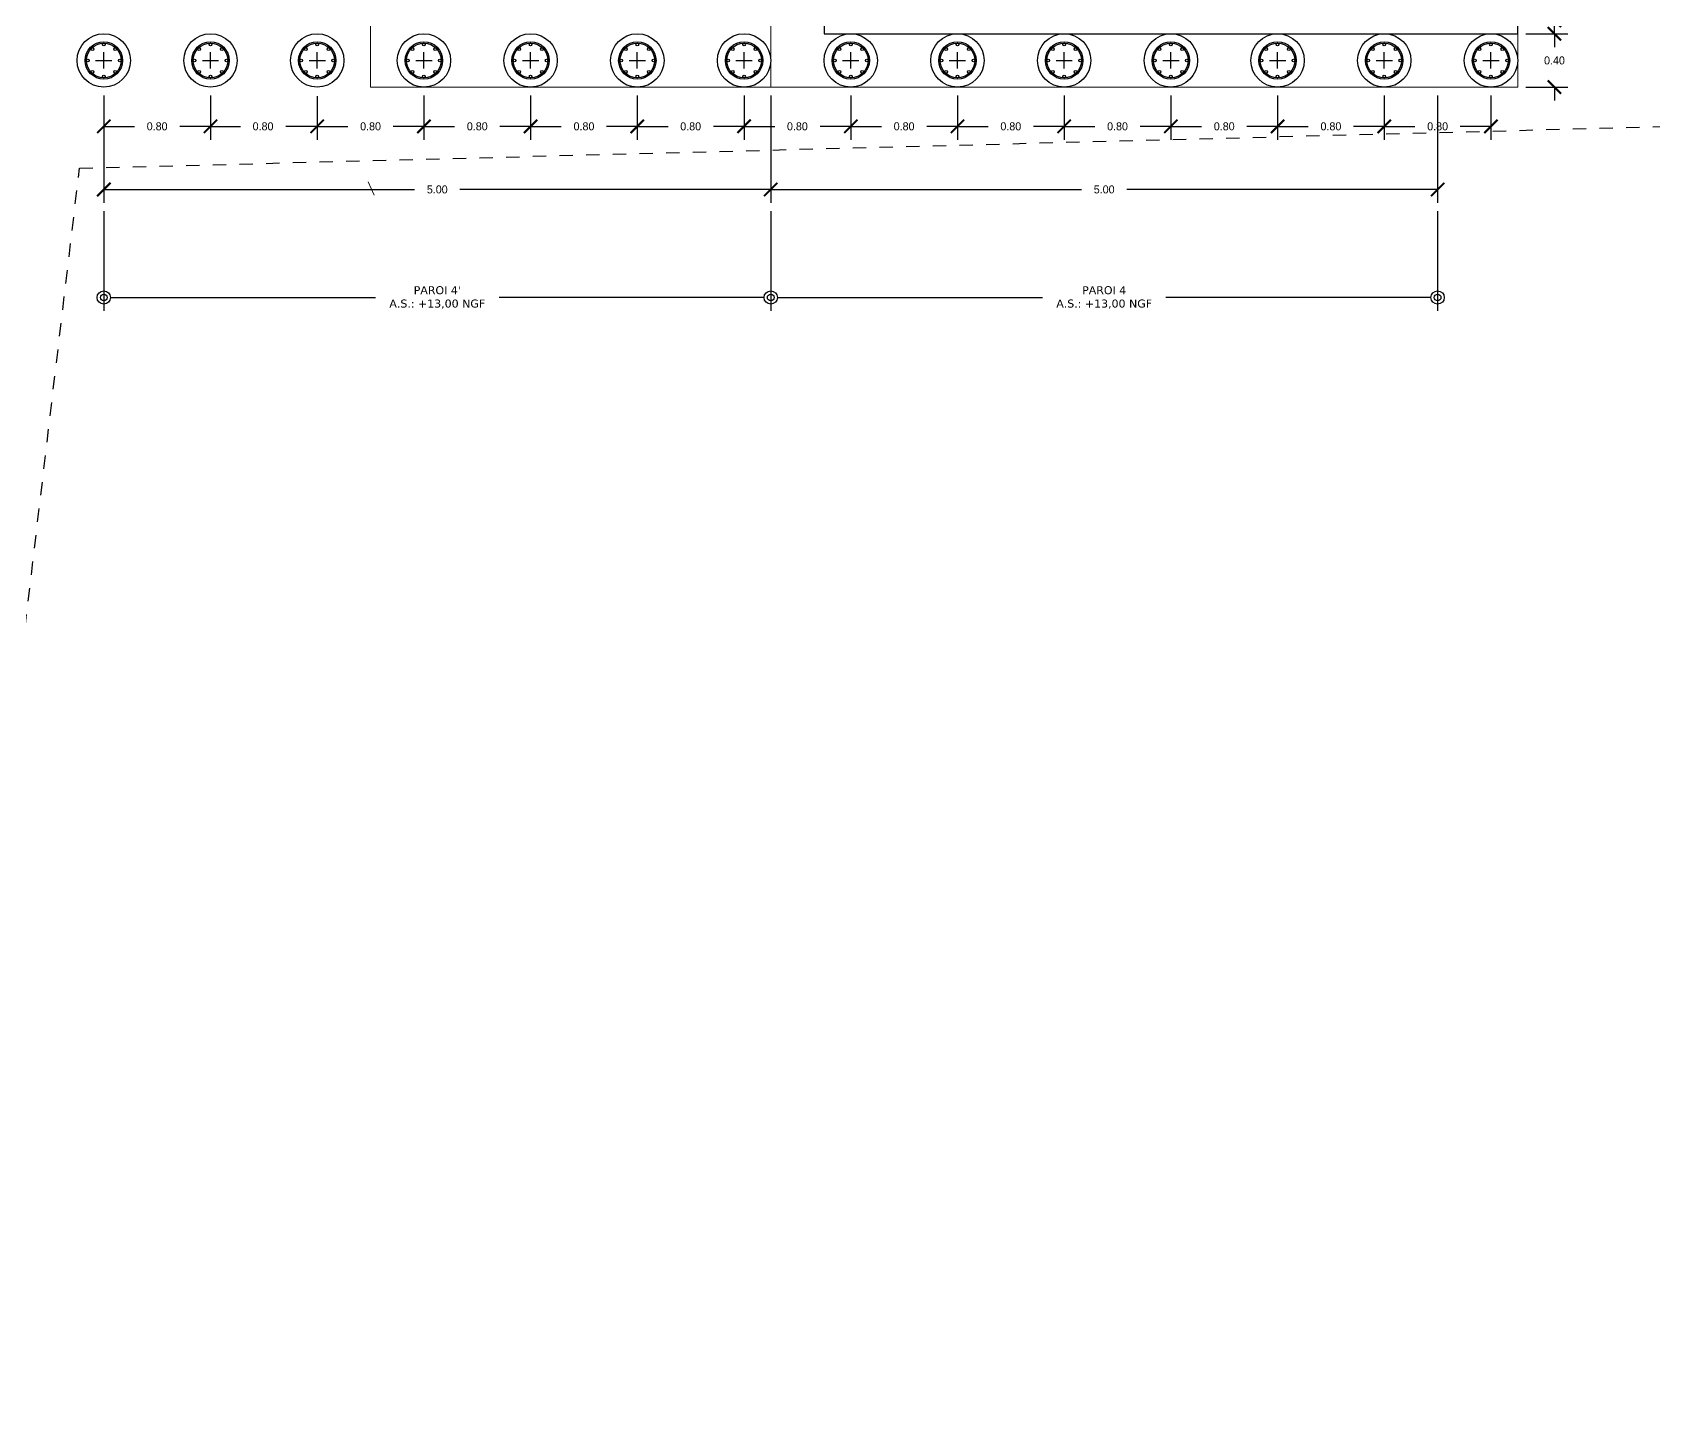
# Model space of a CAD drawing. Header units: millimetres. Extents: x -50 to 161, y 11 to 77.
# Drawn here: x -17.35 to -5.2, y 12.84 to 23.26 of the extents above; entities that cross this region are included whole.
import ezdxf

# ---------------------------------------------------------------- set-up
doc = ezdxf.new("R2010")
doc.units = ezdxf.units.MM
doc.linetypes.add('Centre', pattern=[0.0125, 0.0025, -0.001875, 0.00625, -0.001875])
for name, color, linetype, lineweight in [('1-Ligne', 44, 'Continuous', 5), ('1-Site-Limite propriété', 91, 'Centre', 25), ('A-DETL-THIN', 151, 'Continuous', 5)]:
    doc.layers.add(name, color=color, linetype=linetype, lineweight=lineweight)
doc.layers.add('Paroi Soperco', color=7, linetype='Continuous')
doc.dimstyles.get("Standard").update_dxf_attribs({"dimtxt": 0.18, "dimasz": 0.18, "dimexe": 0.18, "dimexo": 0.0625, "dimgap": 0.09, "dimtad": 0, "dimtih": 1, "dimtoh": 1, "dimdec": 4, "dimzin": 0, "dimdsep": 46, "dimtxsty": 'Standard', "dimcen": 0.09, "dimadec": 0, "dimazin": 0, "dimtfac": 1, "dimtdec": 4, "dimtofl": 0, "dimtmove": 0, "dimatfit": 3, "dimfxl": 1, "dimtolj": 1, "dimtzin": 0, "dimarcsym": 0})

# ---------------------------------------------------------------- blocks, each defined once
blk = doc.blocks.new('Family - ___-5017038-DCE - PLAN DE REPERAGE DES FONDATIONS SPECIALES ET PAROIS EXTERIEURES')
at = {"layer": '1-Site-Limite propriété'}
for p, q in [((12.837, 18.114), (22.24, 17)), ((22.24, 17), (22.689, -0.059))]:
    blk.add_line(p, q, dxfattribs=at)
blk = doc.blocks.new('Family - ___-5372236-DCE - PLAN DE REPERAGE DES FONDATIONS SPECIALES ET PAROIS EXTERIEURES')
at = {"layer": '1-Site-Limite propriété'}
for p, q in [((12.837, 18.114), (22.24, 17)), ((22.24, 17), (22.689, -0.059))]:
    blk.add_line(p, q, dxfattribs=at)
blk = doc.blocks.new('_Origin2')
at = {"color": 0, "linetype": 'ByBlock', "lineweight": -2}
blk.add_line((-0.5, 0), (-1, 0), dxfattribs=at)
for radius in [0.5, 0.25]:
    blk.add_circle((0, 0), radius, dxfattribs=at)
blk = doc.blocks.new('*D102')
at = {"layer": 'Paroi Soperco', "color": 0, "lineweight": -2, "transparency": 16777216}
for p, q in [((-16.818, 21.919), (-16.818, 21.171)), ((-11.818, 21.919), (-11.818, 21.171)), ((-16.718, 21.271), (-14.781, 21.271)), ((-11.918, 21.271), (-13.855, 21.271))]:
    blk.add_line(p, q, dxfattribs=at)
at = {"layer": 'Paroi Soperco', "color": 0, "lineweight": -2, "transparency": 16777216, "xscale": 0.1, "yscale": 0.1, "zscale": 0.1, "rotation": 180}
blk.add_blockref('_Origin2', (-16.818, 21.271), dxfattribs=at)
at = {"layer": 'Paroi Soperco', "color": 0, "lineweight": -2, "transparency": 16777216, "xscale": 0.1, "yscale": 0.1, "zscale": 0.1}
blk.add_blockref('_Origin2', (-11.818, 21.271), dxfattribs=at)
at = {"layer": 'Paroi Soperco', "color": 0, "transparency": 16777216, "insert": (-14.318, 21.271), "char_height": 0.06, "attachment_point": 5}
blk.add_mtext("\\A1;{\\fVerdana|b0|i0|c0|p34;PAROI 4'\\PA.S.: +13,00 NGF}", dxfattribs=at)
blk = doc.blocks.new('*D103')
at = {"layer": 'Paroi Soperco', "color": 0, "lineweight": -2, "transparency": 16777216}
for p, q in [((-11.818, 21.919), (-11.818, 21.171)), ((-6.818, 21.919), (-6.818, 21.171)), ((-11.718, 21.271), (-9.781, 21.271)), ((-6.918, 21.271), (-8.855, 21.271))]:
    blk.add_line(p, q, dxfattribs=at)
at = {"layer": 'Paroi Soperco', "color": 0, "lineweight": -2, "transparency": 16777216, "xscale": 0.1, "yscale": 0.1, "zscale": 0.1, "rotation": 180}
blk.add_blockref('_Origin2', (-11.818, 21.271), dxfattribs=at)
at = {"layer": 'Paroi Soperco', "color": 0, "lineweight": -2, "transparency": 16777216, "xscale": 0.1, "yscale": 0.1, "zscale": 0.1}
blk.add_blockref('_Origin2', (-6.818, 21.271), dxfattribs=at)
at = {"layer": 'Paroi Soperco', "color": 0, "transparency": 16777216, "insert": (-9.318, 21.271), "char_height": 0.06, "attachment_point": 5}
blk.add_mtext('\\A1;{\\fVerdana|b0|i0|c0|p34;PAROI 4\\PA.S.: +13,00 NGF}', dxfattribs=at)
blk = doc.blocks.new('_ArchTick')
at = {"color": 0, "linetype": 'ByBlock', "const_width": 0.15}
blk.add_lwpolyline([(-0.5, -0.5), (0.5, 0.5)], dxfattribs=at)
blk = doc.blocks.new('*D136')
at = {"layer": 'Paroi Soperco', "color": 0, "lineweight": -2, "transparency": 16777216}
for p, q in [((-16.818, 22.786), (-16.818, 21.981)), ((-11.818, 22.786), (-11.818, 21.981)), ((-16.818, 22.081), (-14.488, 22.081)), ((-11.818, 22.081), (-14.148, 22.081))]:
    blk.add_line(p, q, dxfattribs=at)
at = {"layer": 'Paroi Soperco', "color": 0, "lineweight": -2, "transparency": 16777216, "xscale": 0.1, "yscale": 0.1, "zscale": 0.1, "rotation": 180}
blk.add_blockref('_ArchTick', (-16.818, 22.081), dxfattribs=at)
at = {"layer": 'Paroi Soperco', "color": 0, "lineweight": -2, "transparency": 16777216, "xscale": 0.1, "yscale": 0.1, "zscale": 0.1}
blk.add_blockref('_ArchTick', (-11.818, 22.081), dxfattribs=at)
at = {"layer": 'Paroi Soperco', "color": 0, "transparency": 16777216, "insert": (-14.318, 22.081), "char_height": 0.06, "attachment_point": 5}
blk.add_mtext('\\A1;5.00', dxfattribs=at)
blk = doc.blocks.new('*D137')
at = {"layer": 'Paroi Soperco', "color": 0, "lineweight": -2, "transparency": 16777216}
for p, q in [((-11.818, 22.786), (-11.818, 21.981)), ((-6.818, 22.786), (-6.818, 21.981)), ((-11.818, 22.081), (-9.488, 22.081)), ((-6.818, 22.081), (-9.148, 22.081))]:
    blk.add_line(p, q, dxfattribs=at)
at = {"layer": 'Paroi Soperco', "color": 0, "lineweight": -2, "transparency": 16777216, "xscale": 0.1, "yscale": 0.1, "zscale": 0.1, "rotation": 180}
blk.add_blockref('_ArchTick', (-11.818, 22.081), dxfattribs=at)
at = {"layer": 'Paroi Soperco', "color": 0, "lineweight": -2, "transparency": 16777216, "xscale": 0.1, "yscale": 0.1, "zscale": 0.1}
blk.add_blockref('_ArchTick', (-6.818, 22.081), dxfattribs=at)
at = {"layer": 'Paroi Soperco', "color": 0, "transparency": 16777216, "insert": (-9.318, 22.081), "char_height": 0.06, "attachment_point": 5}
blk.add_mtext('\\A1;5.00', dxfattribs=at)
blk = doc.blocks.new('*D141')
at = {"layer": 'Paroi Soperco', "color": 0, "lineweight": -2, "transparency": 16777216}
for p, q in [((-16.818, 22.786), (-16.818, 22.454)), ((-16.018, 22.786), (-16.018, 22.454)), ((-16.818, 22.554), (-16.588, 22.554)), ((-16.018, 22.554), (-16.248, 22.554))]:
    blk.add_line(p, q, dxfattribs=at)
at = {"layer": 'Paroi Soperco', "color": 0, "lineweight": -2, "transparency": 16777216, "xscale": 0.1, "yscale": 0.1, "zscale": 0.1, "rotation": 180}
blk.add_blockref('_ArchTick', (-16.818, 22.554), dxfattribs=at)
at = {"layer": 'Paroi Soperco', "color": 0, "lineweight": -2, "transparency": 16777216, "xscale": 0.1, "yscale": 0.1, "zscale": 0.1}
blk.add_blockref('_ArchTick', (-16.018, 22.554), dxfattribs=at)
at = {"layer": 'Paroi Soperco', "color": 0, "transparency": 16777216, "insert": (-16.418, 22.554), "char_height": 0.06, "attachment_point": 5}
blk.add_mtext('\\A1;0.80', dxfattribs=at)
blk = doc.blocks.new('*D142')
at = {"layer": 'Paroi Soperco', "color": 0, "lineweight": -2, "transparency": 16777216}
for p, q in [((-16.018, 22.786), (-16.018, 22.454)), ((-15.218, 22.781), (-15.218, 22.454)), ((-16.018, 22.554), (-15.794, 22.554)), ((-15.218, 22.554), (-15.454, 22.554))]:
    blk.add_line(p, q, dxfattribs=at)
at = {"layer": 'Paroi Soperco', "color": 0, "lineweight": -2, "transparency": 16777216, "xscale": 0.1, "yscale": 0.1, "zscale": 0.1, "rotation": 180}
blk.add_blockref('_ArchTick', (-16.018, 22.554), dxfattribs=at)
at = {"layer": 'Paroi Soperco', "color": 0, "lineweight": -2, "transparency": 16777216, "xscale": 0.1, "yscale": 0.1, "zscale": 0.1}
blk.add_blockref('_ArchTick', (-15.218, 22.554), dxfattribs=at)
at = {"layer": 'Paroi Soperco', "color": 0, "transparency": 16777216, "insert": (-15.624, 22.554), "char_height": 0.06, "attachment_point": 5}
blk.add_mtext('\\A1;0.80', dxfattribs=at)
blk = doc.blocks.new('*D143')
at = {"layer": 'Paroi Soperco', "color": 0, "lineweight": -2, "transparency": 16777216}
for p, q in [((-15.218, 22.781), (-15.218, 22.454)), ((-14.418, 22.786), (-14.418, 22.454)), ((-15.218, 22.554), (-14.988, 22.554)), ((-14.418, 22.554), (-14.648, 22.554))]:
    blk.add_line(p, q, dxfattribs=at)
at = {"layer": 'Paroi Soperco', "color": 0, "lineweight": -2, "transparency": 16777216, "xscale": 0.1, "yscale": 0.1, "zscale": 0.1, "rotation": 180}
blk.add_blockref('_ArchTick', (-15.218, 22.554), dxfattribs=at)
at = {"layer": 'Paroi Soperco', "color": 0, "lineweight": -2, "transparency": 16777216, "xscale": 0.1, "yscale": 0.1, "zscale": 0.1}
blk.add_blockref('_ArchTick', (-14.418, 22.554), dxfattribs=at)
at = {"layer": 'Paroi Soperco', "color": 0, "transparency": 16777216, "insert": (-14.818, 22.554), "char_height": 0.06, "attachment_point": 5}
blk.add_mtext('\\A1;0.80', dxfattribs=at)
blk = doc.blocks.new('*D144')
at = {"layer": 'Paroi Soperco', "color": 0, "lineweight": -2, "transparency": 16777216}
for p, q in [((-14.418, 22.786), (-14.418, 22.454)), ((-13.618, 22.786), (-13.618, 22.454)), ((-14.418, 22.554), (-14.188, 22.554)), ((-13.618, 22.554), (-13.848, 22.554))]:
    blk.add_line(p, q, dxfattribs=at)
at = {"layer": 'Paroi Soperco', "color": 0, "lineweight": -2, "transparency": 16777216, "xscale": 0.1, "yscale": 0.1, "zscale": 0.1, "rotation": 180}
blk.add_blockref('_ArchTick', (-14.418, 22.554), dxfattribs=at)
at = {"layer": 'Paroi Soperco', "color": 0, "lineweight": -2, "transparency": 16777216, "xscale": 0.1, "yscale": 0.1, "zscale": 0.1}
blk.add_blockref('_ArchTick', (-13.618, 22.554), dxfattribs=at)
at = {"layer": 'Paroi Soperco', "color": 0, "transparency": 16777216, "insert": (-14.018, 22.554), "char_height": 0.06, "attachment_point": 5}
blk.add_mtext('\\A1;0.80', dxfattribs=at)
blk = doc.blocks.new('*D145')
at = {"layer": 'Paroi Soperco', "color": 0, "lineweight": -2, "transparency": 16777216}
for p, q in [((-13.618, 22.786), (-13.618, 22.454)), ((-12.818, 22.786), (-12.818, 22.454)), ((-13.618, 22.554), (-13.388, 22.554)), ((-12.818, 22.554), (-13.048, 22.554))]:
    blk.add_line(p, q, dxfattribs=at)
at = {"layer": 'Paroi Soperco', "color": 0, "lineweight": -2, "transparency": 16777216, "xscale": 0.1, "yscale": 0.1, "zscale": 0.1, "rotation": 180}
blk.add_blockref('_ArchTick', (-13.618, 22.554), dxfattribs=at)
at = {"layer": 'Paroi Soperco', "color": 0, "lineweight": -2, "transparency": 16777216, "xscale": 0.1, "yscale": 0.1, "zscale": 0.1}
blk.add_blockref('_ArchTick', (-12.818, 22.554), dxfattribs=at)
at = {"layer": 'Paroi Soperco', "color": 0, "transparency": 16777216, "insert": (-13.218, 22.554), "char_height": 0.06, "attachment_point": 5}
blk.add_mtext('\\A1;0.80', dxfattribs=at)
blk = doc.blocks.new('*D146')
at = {"layer": 'Paroi Soperco', "color": 0, "lineweight": -2, "transparency": 16777216}
for p, q in [((-12.818, 22.786), (-12.818, 22.454)), ((-12.018, 22.786), (-12.018, 22.454)), ((-12.818, 22.554), (-12.588, 22.554)), ((-12.018, 22.554), (-12.248, 22.554))]:
    blk.add_line(p, q, dxfattribs=at)
at = {"layer": 'Paroi Soperco', "color": 0, "lineweight": -2, "transparency": 16777216, "xscale": 0.1, "yscale": 0.1, "zscale": 0.1, "rotation": 180}
blk.add_blockref('_ArchTick', (-12.818, 22.554), dxfattribs=at)
at = {"layer": 'Paroi Soperco', "color": 0, "lineweight": -2, "transparency": 16777216, "xscale": 0.1, "yscale": 0.1, "zscale": 0.1}
blk.add_blockref('_ArchTick', (-12.018, 22.554), dxfattribs=at)
at = {"layer": 'Paroi Soperco', "color": 0, "transparency": 16777216, "insert": (-12.418, 22.554), "char_height": 0.06, "attachment_point": 5}
blk.add_mtext('\\A1;0.80', dxfattribs=at)
blk = doc.blocks.new('*D147')
at = {"layer": 'Paroi Soperco', "color": 0, "lineweight": -2, "transparency": 16777216}
for p, q in [((-12.018, 22.786), (-12.018, 22.454)), ((-11.218, 22.786), (-11.218, 22.454)), ((-12.018, 22.554), (-11.788, 22.554)), ((-11.218, 22.554), (-11.448, 22.554))]:
    blk.add_line(p, q, dxfattribs=at)
at = {"layer": 'Paroi Soperco', "color": 0, "lineweight": -2, "transparency": 16777216, "xscale": 0.1, "yscale": 0.1, "zscale": 0.1, "rotation": 180}
blk.add_blockref('_ArchTick', (-12.018, 22.554), dxfattribs=at)
at = {"layer": 'Paroi Soperco', "color": 0, "lineweight": -2, "transparency": 16777216, "xscale": 0.1, "yscale": 0.1, "zscale": 0.1}
blk.add_blockref('_ArchTick', (-11.218, 22.554), dxfattribs=at)
at = {"layer": 'Paroi Soperco', "color": 0, "transparency": 16777216, "insert": (-11.618, 22.554), "char_height": 0.06, "attachment_point": 5}
blk.add_mtext('\\A1;0.80', dxfattribs=at)
blk = doc.blocks.new('*D148')
at = {"layer": 'Paroi Soperco', "color": 0, "lineweight": -2, "transparency": 16777216}
for p, q in [((-11.218, 22.786), (-11.218, 22.454)), ((-10.418, 22.786), (-10.418, 22.454)), ((-11.218, 22.554), (-10.988, 22.554)), ((-10.418, 22.554), (-10.648, 22.554))]:
    blk.add_line(p, q, dxfattribs=at)
at = {"layer": 'Paroi Soperco', "color": 0, "lineweight": -2, "transparency": 16777216, "xscale": 0.1, "yscale": 0.1, "zscale": 0.1, "rotation": 180}
blk.add_blockref('_ArchTick', (-11.218, 22.554), dxfattribs=at)
at = {"layer": 'Paroi Soperco', "color": 0, "lineweight": -2, "transparency": 16777216, "xscale": 0.1, "yscale": 0.1, "zscale": 0.1}
blk.add_blockref('_ArchTick', (-10.418, 22.554), dxfattribs=at)
at = {"layer": 'Paroi Soperco', "color": 0, "transparency": 16777216, "insert": (-10.818, 22.554), "char_height": 0.06, "attachment_point": 5}
blk.add_mtext('\\A1;0.80', dxfattribs=at)
blk = doc.blocks.new('*D149')
at = {"layer": 'Paroi Soperco', "color": 0, "lineweight": -2, "transparency": 16777216}
for p, q in [((-10.418, 22.786), (-10.418, 22.454)), ((-9.618, 22.786), (-9.618, 22.454)), ((-10.418, 22.554), (-10.188, 22.554)), ((-9.618, 22.554), (-9.848, 22.554))]:
    blk.add_line(p, q, dxfattribs=at)
at = {"layer": 'Paroi Soperco', "color": 0, "lineweight": -2, "transparency": 16777216, "xscale": 0.1, "yscale": 0.1, "zscale": 0.1, "rotation": 180}
blk.add_blockref('_ArchTick', (-10.418, 22.554), dxfattribs=at)
at = {"layer": 'Paroi Soperco', "color": 0, "lineweight": -2, "transparency": 16777216, "xscale": 0.1, "yscale": 0.1, "zscale": 0.1}
blk.add_blockref('_ArchTick', (-9.618, 22.554), dxfattribs=at)
at = {"layer": 'Paroi Soperco', "color": 0, "transparency": 16777216, "insert": (-10.018, 22.554), "char_height": 0.06, "attachment_point": 5}
blk.add_mtext('\\A1;0.80', dxfattribs=at)
blk = doc.blocks.new('*D150')
at = {"layer": 'Paroi Soperco', "color": 0, "lineweight": -2, "transparency": 16777216}
for p, q in [((-9.618, 22.786), (-9.618, 22.454)), ((-8.818, 22.786), (-8.818, 22.454)), ((-9.618, 22.554), (-9.388, 22.554)), ((-8.818, 22.554), (-9.048, 22.554))]:
    blk.add_line(p, q, dxfattribs=at)
at = {"layer": 'Paroi Soperco', "color": 0, "lineweight": -2, "transparency": 16777216, "xscale": 0.1, "yscale": 0.1, "zscale": 0.1, "rotation": 180}
blk.add_blockref('_ArchTick', (-9.618, 22.554), dxfattribs=at)
at = {"layer": 'Paroi Soperco', "color": 0, "lineweight": -2, "transparency": 16777216, "xscale": 0.1, "yscale": 0.1, "zscale": 0.1}
blk.add_blockref('_ArchTick', (-8.818, 22.554), dxfattribs=at)
at = {"layer": 'Paroi Soperco', "color": 0, "transparency": 16777216, "insert": (-9.218, 22.554), "char_height": 0.06, "attachment_point": 5}
blk.add_mtext('\\A1;0.80', dxfattribs=at)
blk = doc.blocks.new('*D151')
at = {"layer": 'Paroi Soperco', "color": 0, "lineweight": -2, "transparency": 16777216}
for p, q in [((-8.818, 22.786), (-8.818, 22.454)), ((-8.018, 22.786), (-8.018, 22.454)), ((-8.818, 22.554), (-8.588, 22.554)), ((-8.018, 22.554), (-8.248, 22.554))]:
    blk.add_line(p, q, dxfattribs=at)
at = {"layer": 'Paroi Soperco', "color": 0, "lineweight": -2, "transparency": 16777216, "xscale": 0.1, "yscale": 0.1, "zscale": 0.1, "rotation": 180}
blk.add_blockref('_ArchTick', (-8.818, 22.554), dxfattribs=at)
at = {"layer": 'Paroi Soperco', "color": 0, "lineweight": -2, "transparency": 16777216, "xscale": 0.1, "yscale": 0.1, "zscale": 0.1}
blk.add_blockref('_ArchTick', (-8.018, 22.554), dxfattribs=at)
at = {"layer": 'Paroi Soperco', "color": 0, "transparency": 16777216, "insert": (-8.418, 22.554), "char_height": 0.06, "attachment_point": 5}
blk.add_mtext('\\A1;0.80', dxfattribs=at)
blk = doc.blocks.new('*D152')
at = {"layer": 'Paroi Soperco', "color": 0, "lineweight": -2, "transparency": 16777216}
for p, q in [((-8.018, 22.786), (-8.018, 22.454)), ((-7.218, 22.786), (-7.218, 22.454)), ((-8.018, 22.554), (-7.788, 22.554)), ((-7.218, 22.554), (-7.448, 22.554))]:
    blk.add_line(p, q, dxfattribs=at)
at = {"layer": 'Paroi Soperco', "color": 0, "lineweight": -2, "transparency": 16777216, "xscale": 0.1, "yscale": 0.1, "zscale": 0.1, "rotation": 180}
blk.add_blockref('_ArchTick', (-8.018, 22.554), dxfattribs=at)
at = {"layer": 'Paroi Soperco', "color": 0, "lineweight": -2, "transparency": 16777216, "xscale": 0.1, "yscale": 0.1, "zscale": 0.1}
blk.add_blockref('_ArchTick', (-7.218, 22.554), dxfattribs=at)
at = {"layer": 'Paroi Soperco', "color": 0, "transparency": 16777216, "insert": (-7.618, 22.554), "char_height": 0.06, "attachment_point": 5}
blk.add_mtext('\\A1;0.80', dxfattribs=at)
blk = doc.blocks.new('*D153')
at = {"layer": 'Paroi Soperco', "color": 0, "lineweight": -2, "transparency": 16777216}
for p, q in [((-7.218, 22.786), (-7.218, 22.454)), ((-6.418, 22.786), (-6.418, 22.454)), ((-7.218, 22.554), (-6.988, 22.554)), ((-6.418, 22.554), (-6.648, 22.554))]:
    blk.add_line(p, q, dxfattribs=at)
at = {"layer": 'Paroi Soperco', "color": 0, "lineweight": -2, "transparency": 16777216, "xscale": 0.1, "yscale": 0.1, "zscale": 0.1, "rotation": 180}
blk.add_blockref('_ArchTick', (-7.218, 22.554), dxfattribs=at)
at = {"layer": 'Paroi Soperco', "color": 0, "lineweight": -2, "transparency": 16777216, "xscale": 0.1, "yscale": 0.1, "zscale": 0.1}
blk.add_blockref('_ArchTick', (-6.418, 22.554), dxfattribs=at)
at = {"layer": 'Paroi Soperco', "color": 0, "transparency": 16777216, "insert": (-6.818, 22.554), "char_height": 0.06, "attachment_point": 5}
blk.add_mtext('\\A1;0.80', dxfattribs=at)
blk = doc.blocks.new('*D342')
at = {"layer": 'Paroi Soperco', "color": 0, "lineweight": -2, "transparency": 16777216}
for p, q in [((-5.942, 23.248), (-5.942, 23.348)), ((-6.156, 23.248), (-5.842, 23.248)), ((-6.156, 22.848), (-5.842, 22.848)), ((-5.942, 22.848), (-5.942, 22.748))]:
    blk.add_line(p, q, dxfattribs=at)
at = {"layer": 'Paroi Soperco', "color": 0, "lineweight": -2, "transparency": 16777216, "xscale": 0.1, "yscale": 0.1, "zscale": 0.1}
for p, rotation in [((-5.942, 23.248), 270), ((-5.942, 22.848), 90)]:
    blk.add_blockref('_ArchTick', p, dxfattribs=dict(at, rotation=rotation))
at = {"layer": 'Paroi Soperco', "color": 0, "transparency": 16777216, "insert": (-5.942, 23.048), "char_height": 0.06, "attachment_point": 5}
blk.add_mtext('\\A1;0.40', dxfattribs=at)
blk = doc.blocks.new('*D343')
at = {"layer": 'Paroi Soperco', "color": 0, "lineweight": -2, "transparency": 16777216}
for p, q in [((-5.942, 23.348), (-5.942, 23.548)), ((-5.942, 23.548), (-5.842, 23.548)), ((-6.156, 23.348), (-5.842, 23.348)), ((-6.156, 23.248), (-5.842, 23.248)), ((-5.942, 23.248), (-5.942, 23.148))]:
    blk.add_line(p, q, dxfattribs=at)
at = {"layer": 'Paroi Soperco', "color": 0, "lineweight": -2, "transparency": 16777216, "xscale": 0.1, "yscale": 0.1, "zscale": 0.1}
for p, rotation in [((-5.942, 23.348), 270), ((-5.942, 23.248), 90)]:
    blk.add_blockref('_ArchTick', p, dxfattribs=dict(at, rotation=rotation))
at = {"layer": 'Paroi Soperco', "color": 0, "transparency": 16777216, "insert": (-5.682, 23.548), "char_height": 0.06, "attachment_point": 5}
blk.add_mtext('\\A1;0.10', dxfattribs=at)

msp = doc.modelspace()

# ---------------------------------------------------------------- linework, layer by layer
at = {"layer": '1-Ligne'}
msp.add_line((-14.836, 22.138), (-14.79, 22.039), dxfattribs=at)
at = {"layer": 'A-DETL-THIN'}
for p, q in [((-14.818, 23.448), (-14.818, 22.848)), ((-11.818, 22.848), (-11.818, 23.448)), ((-6.218, 22.848), (-6.218, 23.448)), ((-14.818, 22.848), (-11.818, 22.848)), ((-11.818, 22.848), (-6.218, 22.848))]:
    msp.add_line(p, q, dxfattribs=at)
at = {"layer": 'Paroi Soperco', "color": 5}
for p, q in [((-11.418, 58.868), (-11.418, 23.248)), ((-6.218, 23.248), (-6.218, 23.348)), ((-11.418, 23.248), (-6.218, 23.248))]:
    msp.add_line(p, q, dxfattribs=at)
at = {"layer": 'Paroi Soperco'}
for p, q in [((-16.818, 22.987), (-16.818, 23.11)), ((-16.018, 22.987), (-16.018, 23.11)), ((-15.218, 22.987), (-15.218, 23.11)), ((-14.418, 22.987), (-14.418, 23.11)), ((-13.618, 22.987), (-13.618, 23.11)), ((-12.818, 22.987), (-12.818, 23.11)), ((-12.018, 22.987), (-12.018, 23.11)), ((-11.218, 22.987), (-11.218, 23.11)), ((-10.418, 22.987), (-10.418, 23.11)), ((-9.618, 22.987), (-9.618, 23.11)), ((-8.818, 22.987), (-8.818, 23.11)), ((-8.018, 22.987), (-8.018, 23.11)), ((-7.218, 22.987), (-7.218, 23.11)), ((-6.418, 22.987), (-6.418, 23.11)), ((-16.879, 23.048), (-16.757, 23.048)), ((-16.079, 23.048), (-15.957, 23.048)), ((-15.279, 23.048), (-15.157, 23.048)), ((-14.479, 23.048), (-14.357, 23.048)), ((-13.679, 23.048), (-13.557, 23.048)), ((-12.879, 23.048), (-12.757, 23.048)), ((-12.079, 23.048), (-11.957, 23.048)), ((-11.279, 23.048), (-11.157, 23.048)), ((-10.479, 23.048), (-10.357, 23.048)), ((-9.679, 23.048), (-9.557, 23.048)), ((-8.879, 23.048), (-8.757, 23.048)), ((-8.079, 23.048), (-7.957, 23.048)), ((-7.279, 23.048), (-7.157, 23.048)), ((-6.479, 23.048), (-6.357, 23.048))]:
    msp.add_line(p, q, dxfattribs=at)
for centre, radius in [((-16.818, 23.048), 0.2), ((-16.018, 23.048), 0.2), ((-15.218, 23.048), 0.2), ((-14.418, 23.048), 0.2), ((-13.618, 23.048), 0.2), ((-12.818, 23.048), 0.2), ((-12.018, 23.048), 0.2), ((-11.218, 23.048), 0.2), ((-10.418, 23.048), 0.2), ((-9.618, 23.048), 0.2), ((-8.818, 23.048), 0.2), ((-8.018, 23.048), 0.2), ((-7.218, 23.048), 0.2), ((-6.418, 23.048), 0.2), ((-16.818, 23.048), 0.14), ((-16.818, 23.048), 0.13), ((-16.903, 23.133), 0.01), ((-16.818, 23.168), 0.01), ((-16.733, 23.133), 0.01), ((-16.018, 23.048), 0.14), ((-16.018, 23.048), 0.13), ((-16.103, 23.133), 0.01), ((-16.018, 23.168), 0.01), ((-15.933, 23.133), 0.01), ((-15.218, 23.048), 0.14), ((-15.218, 23.048), 0.13), ((-15.303, 23.133), 0.01), ((-15.218, 23.168), 0.01), ((-15.133, 23.133), 0.01), ((-14.418, 23.048), 0.14), ((-14.418, 23.048), 0.13), ((-14.503, 23.133), 0.01), ((-14.418, 23.168), 0.01), ((-14.333, 23.133), 0.01), ((-13.618, 23.048), 0.14), ((-13.618, 23.048), 0.13), ((-13.703, 23.133), 0.01), ((-13.618, 23.168), 0.01), ((-13.533, 23.133), 0.01), ((-12.818, 23.048), 0.14), ((-12.818, 23.048), 0.13), ((-12.903, 23.133), 0.01), ((-12.818, 23.168), 0.01), ((-12.733, 23.133), 0.01), ((-12.018, 23.048), 0.14), ((-12.018, 23.048), 0.13), ((-12.103, 23.133), 0.01), ((-12.018, 23.168), 0.01), ((-11.933, 23.133), 0.01), ((-11.218, 23.048), 0.14), ((-11.218, 23.048), 0.13), ((-11.303, 23.133), 0.01), ((-11.218, 23.168), 0.01), ((-11.133, 23.133), 0.01), ((-10.418, 23.048), 0.14), ((-10.418, 23.048), 0.13), ((-10.503, 23.133), 0.01), ((-10.418, 23.168), 0.01), ((-10.333, 23.133), 0.01), ((-9.618, 23.048), 0.14), ((-9.618, 23.048), 0.13), ((-9.703, 23.133), 0.01), ((-9.618, 23.168), 0.01), ((-9.533, 23.133), 0.01), ((-8.818, 23.048), 0.14), ((-8.818, 23.048), 0.13), ((-8.903, 23.133), 0.01), ((-8.818, 23.168), 0.01), ((-8.733, 23.133), 0.01), ((-8.018, 23.048), 0.14), ((-8.018, 23.048), 0.13), ((-8.103, 23.133), 0.01), ((-8.018, 23.168), 0.01), ((-7.933, 23.133), 0.01), ((-7.218, 23.048), 0.14), ((-7.218, 23.048), 0.13), ((-7.303, 23.133), 0.01), ((-7.218, 23.168), 0.01), ((-7.133, 23.133), 0.01), ((-6.418, 23.048), 0.14), ((-6.418, 23.048), 0.13), ((-6.503, 23.133), 0.01), ((-6.418, 23.168), 0.01), ((-6.333, 23.133), 0.01), ((-16.938, 23.048), 0.01), ((-16.903, 22.963), 0.01), ((-16.733, 22.963), 0.01), ((-16.698, 23.048), 0.01), ((-16.138, 23.048), 0.01), ((-16.103, 22.963), 0.01), ((-15.933, 22.963), 0.01), ((-15.898, 23.048), 0.01), ((-15.338, 23.048), 0.01), ((-15.303, 22.963), 0.01), ((-15.133, 22.963), 0.01), ((-15.098, 23.048), 0.01), ((-14.538, 23.048), 0.01), ((-14.503, 22.963), 0.01), ((-14.333, 22.963), 0.01), ((-14.298, 23.048), 0.01), ((-13.738, 23.048), 0.01), ((-13.703, 22.963), 0.01), ((-13.533, 22.963), 0.01), ((-13.498, 23.048), 0.01), ((-12.938, 23.048), 0.01), ((-12.903, 22.963), 0.01), ((-12.733, 22.963), 0.01), ((-12.698, 23.048), 0.01), ((-12.138, 23.048), 0.01), ((-12.103, 22.963), 0.01), ((-11.933, 22.963), 0.01), ((-11.898, 23.048), 0.01), ((-11.338, 23.048), 0.01), ((-11.303, 22.963), 0.01), ((-11.133, 22.963), 0.01), ((-11.098, 23.048), 0.01), ((-10.538, 23.048), 0.01), ((-10.503, 22.963), 0.01), ((-10.333, 22.963), 0.01), ((-10.298, 23.048), 0.01), ((-9.738, 23.048), 0.01), ((-9.703, 22.963), 0.01), ((-9.533, 22.963), 0.01), ((-9.498, 23.048), 0.01), ((-8.938, 23.048), 0.01), ((-8.903, 22.963), 0.01), ((-8.733, 22.963), 0.01), ((-8.698, 23.048), 0.01), ((-8.138, 23.048), 0.01), ((-8.103, 22.963), 0.01), ((-7.933, 22.963), 0.01), ((-7.898, 23.048), 0.01), ((-7.338, 23.048), 0.01), ((-7.303, 22.963), 0.01), ((-7.133, 22.963), 0.01), ((-7.098, 23.048), 0.01), ((-6.538, 23.048), 0.01), ((-6.503, 22.963), 0.01), ((-6.333, 22.963), 0.01), ((-6.298, 23.048), 0.01), ((-16.818, 22.928), 0.01), ((-16.018, 22.928), 0.01), ((-15.218, 22.928), 0.01), ((-14.418, 22.928), 0.01), ((-13.618, 22.928), 0.01), ((-12.818, 22.928), 0.01), ((-12.018, 22.928), 0.01), ((-11.218, 22.928), 0.01), ((-10.418, 22.928), 0.01), ((-9.618, 22.928), 0.01), ((-8.818, 22.928), 0.01), ((-8.018, 22.928), 0.01), ((-7.218, 22.928), 0.01), ((-6.418, 22.928), 0.01)]:
    msp.add_circle(centre, radius, dxfattribs=at)

# ---------------------------------------------------------------- block references
at = {"layer": '1-Site-Limite propriété', "rotation": 90.0000000000001}
for name in ['Family - ___-5017038-DCE - PLAN DE REPERAGE DES FONDATIONS SPECIALES ET PAROIS EXTERIEURES', 'Family - ___-5372236-DCE - PLAN DE REPERAGE DES FONDATIONS SPECIALES ET PAROIS EXTERIEURES']:
    msp.add_blockref(name, (0, 0), dxfattribs=at)

# ---------------------------------------------------------------- dimensions: what is measured, and where the dimension line sits
at = {"layer": 'Paroi Soperco', "color": 1}
for base, p1, p2, picture, middle in [((-5.942, 23.348), (-6.218, 23.248), (-6.218, 23.348), '*D343', (-5.682, 23.548)), ((-5.942, 23.248), (-6.218, 22.848), (-6.218, 23.248), '*D342', (-5.942, 23.048))]:
    dim = msp.add_linear_dim(base=base, p1=p1, p2=p2, angle=270, dimstyle='Standard', override={"dimtxt": 0.06, "dimasz": 0.1, "dimexe": 0.1, "dimdec": 2, "dimblk1": 'ArchTick', "dimblk2": 'ArchTick', "dimsah": 1}, dxfattribs=at)
    dim.commit()
    dim.dimension.update_dxf_attribs({"geometry": picture, "text_midpoint": middle})
for base, p1, p2, picture, middle in [((-16.818, 22.081), (-11.818, 22.848), (-16.818, 22.848), '*D136', (-14.318, 22.081)), ((-16.018, 22.554), (-16.818, 22.848), (-16.018, 22.848), '*D141', (-16.418, 22.554)), ((-14.418, 22.554), (-15.218, 22.843), (-14.418, 22.848), '*D143', (-14.818, 22.554)), ((-13.618, 22.554), (-14.418, 22.848), (-13.618, 22.848), '*D144', (-14.018, 22.554)), ((-12.818, 22.554), (-13.618, 22.848), (-12.818, 22.848), '*D145', (-13.218, 22.554)), ((-12.018, 22.554), (-12.818, 22.848), (-12.018, 22.848), '*D146', (-12.418, 22.554)), ((-11.218, 22.554), (-12.018, 22.848), (-11.218, 22.848), '*D147', (-11.618, 22.554)), ((-6.818, 22.081), (-11.818, 22.848), (-6.818, 22.848), '*D137', (-9.318, 22.081)), ((-10.418, 22.554), (-11.218, 22.848), (-10.418, 22.848), '*D148', (-10.818, 22.554)), ((-9.618, 22.554), (-10.418, 22.848), (-9.618, 22.848), '*D149', (-10.018, 22.554)), ((-8.818, 22.554), (-9.618, 22.848), (-8.818, 22.848), '*D150', (-9.218, 22.554)), ((-8.018, 22.554), (-8.818, 22.848), (-8.018, 22.848), '*D151', (-8.418, 22.554)), ((-7.218, 22.554), (-8.018, 22.848), (-7.218, 22.848), '*D152', (-7.618, 22.554)), ((-6.418, 22.554), (-7.218, 22.848), (-6.418, 22.848), '*D153', (-6.818, 22.554))]:
    dim = msp.add_linear_dim(base=base, p1=p1, p2=p2, dimstyle='Standard', override={"dimtxt": 0.06, "dimasz": 0.1, "dimexe": 0.1, "dimdec": 2, "dimblk1": 'ArchTick', "dimblk2": 'ArchTick', "dimsah": 1}, dxfattribs=at)
    dim.commit()
    dim.dimension.update_dxf_attribs({"geometry": picture, "text_midpoint": middle})
dim = msp.add_linear_dim(base=(-15.218, 22.554), p1=(-16.018, 22.848), p2=(-15.218, 22.843), dimstyle='Standard', override={"dimtxt": 0.06, "dimasz": 0.1, "dimexe": 0.1, "dimdec": 2, "dimblk1": 'ArchTick', "dimblk2": 'ArchTick', "dimsah": 1}, dxfattribs=at)
dim.commit()
dim.dimension.update_dxf_attribs({"geometry": '*D142', "text_midpoint": (-15.624, 22.554), "dimtype": 160})
at = {"layer": 'Paroi Soperco', "color": 6}
for base, p1, p2, text, picture, middle in [((-11.818, 21.271), (-16.818, 21.981), (-11.818, 21.981), "{\\fVerdana|b0|i0|c0|p34;PAROI 4'\\PA.S.: +13,00 NGF}", '*D102', (-14.318, 21.271)), ((-6.818, 21.271), (-11.818, 21.981), (-6.818, 21.981), '{\\fVerdana|b0|i0|c0|p34;PAROI 4\\PA.S.: +13,00 NGF}', '*D103', (-9.318, 21.271))]:
    dim = msp.add_linear_dim(base=base, p1=p1, p2=p2, text=text, dimstyle='Standard', override={"dimtxt": 0.06, "dimasz": 0.1, "dimexe": 0.1, "dimdec": 2, "dimblk1": 'Origin2', "dimblk2": 'Origin2', "dimsah": 1}, dxfattribs=at)
    dim.commit()
    dim.dimension.update_dxf_attribs({"geometry": picture, "text_midpoint": middle})

doc.saveas('drawing.dxf')
